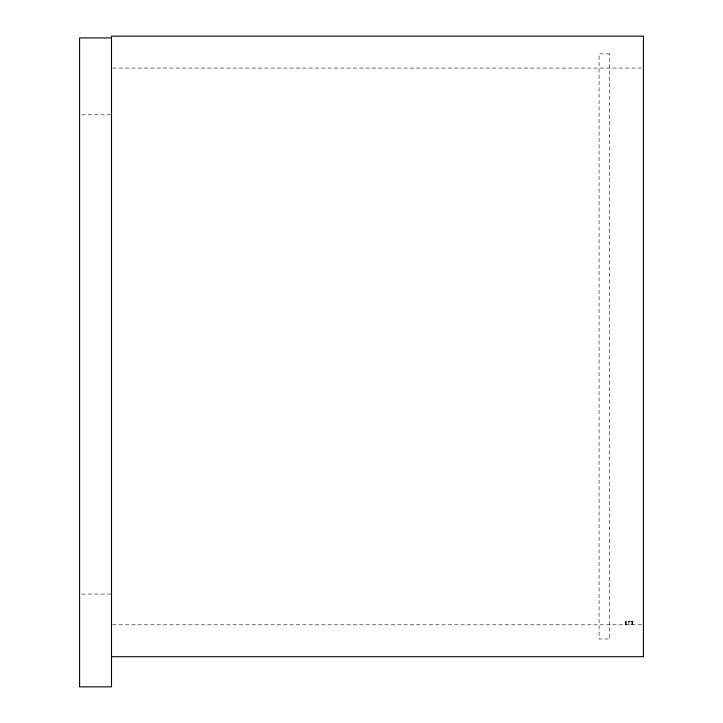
<?xml version="1.0" encoding="UTF-8"?>
<svg xmlns="http://www.w3.org/2000/svg" width="723" height="723" viewBox="0 0 723 723"><rect width="100%" height="100%" fill="white"/><g stroke="black" fill="none" stroke-linecap="round" stroke-linejoin="round"><path stroke-width="0.54" stroke-dasharray="3.62 2.71" d="M625.684 624.799L625.802 621.247L632.896 621.247L632.77 624.799M632.652 624.799L632.408 621.247M632.535 624.799L632.896 621.247L631.947 624.799M112.634 68.061L641.156 68.061M81.789 114.821L111.505 114.821M81.789 594.062L111.505 594.062M112.634 624.799L643.407 624.799M628.35 621.247L629.29 624.799L629.29 621.247M625.802 621.247L625.802 624.799M631.839 621.247L631.839 624.799M626.742 621.247L626.76 624.799M609.724 53.882L599.087 53.882L599.087 638.978L609.724 638.978L609.724 53.882"/><path stroke-width="1.08" d="M111.505 37.921L79.593 37.921L79.593 686.85L111.505 686.85L111.505 36.15L643.407 36.15L643.407 656.71L111.505 656.71"/></g></svg>
